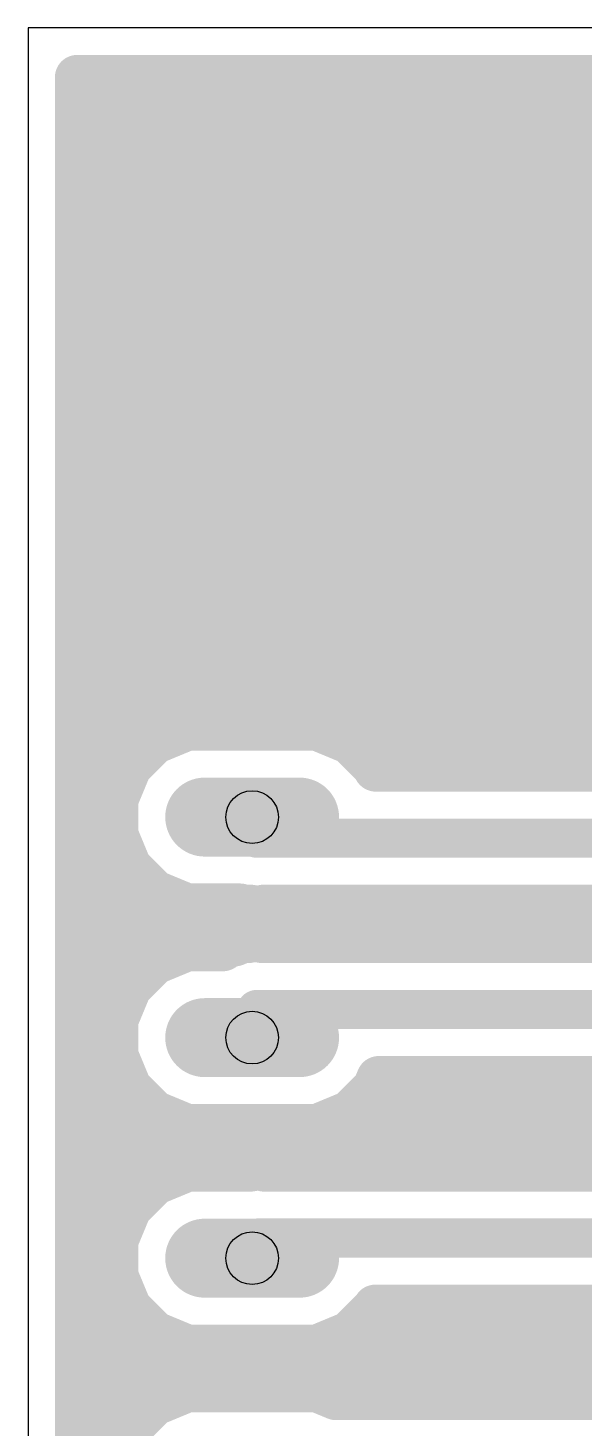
# Model space of a CAD drawing. Extents: x 0 to 108, y 0 to 85.
# Drawn here: x 0 to 12.62, y 53.34 to 85.08 of the extents above; entities that cross this region are included whole.
import ezdxf

# ---------------------------------------------------------------- set-up
doc = ezdxf.new("R2010")
doc.units = 0
for name, color, linetype in [('16', 174, 'CONTINUOUS'), ('17', 94, 'CONTINUOUS'), ('20', 178, 'CONTINUOUS'), ('44', 250, 'CONTINUOUS')]:
    doc.layers.add(name, color=color, linetype=linetype)

# ---------------------------------------------------------------- blocks, each defined once
blk = doc.blocks.new('LONGP120')
at = {"const_width": 1}
blk.add_lwpolyline([(-0.6, 0), (0.6, 0)], dxfattribs=at)
at = {"const_width": 0.5}
for points in [[(-0.6, 0.25, 1), (-0.6, -0.25)], [(0.6, -0.25, 1), (0.6, 0.25)]]:
    blk.add_lwpolyline(points, format="xyb", dxfattribs=at)

msp = doc.modelspace()

# ---------------------------------------------------------------- linework, layer by layer
at = {"layer": '16'}
for points, const_width in [([(1.1176, 1.1176), (1.1176, 83.9624)], 1.016), ([(1.1176, 83.9624), (106.5024, 83.9624)], 1.016), ([(1.1176, 83.312), (106.5024, 83.312)], 1.016), ([(1.1176, 82.296), (16.3043, 82.296)], 1.016), ([(1.9431, 68.0085), (16.1925, 82.2579)], 0.889), ([(1.1176, 81.28), (15.3752, 81.28)], 1.016), ([(1.1176, 80.264), (15.0624, 80.264)], 1.016), ([(1.1176, 79.248), (15.1707, 79.248)], 1.016), ([(1.1176, 78.232), (13.4875, 78.232)], 1.016), ([(1.1176, 77.216), (13.462, 77.216)], 1.016), ([(1.1176, 76.2), (13.9955, 76.2)], 1.016), ([(1.1176, 75.184), (13.462, 75.184)], 1.016), ([(1.1176, 74.168), (13.4875, 74.168)], 1.016), ([(1.1176, 73.152), (13.4875, 73.152)], 1.016), ([(1.1176, 72.136), (13.462, 72.136)], 1.016), ([(1.1176, 71.12), (13.9955, 71.12)], 1.016), ([(1.1176, 70.104), (23.5465, 70.104)], 1.016), ([(1.1176, 69.088), (3.3277, 69.088)], 1.016), ([(3.6052, 69.2029), (2.8653, 68.8965)], 1.016), ([(6.5548, 69.2029), (3.6052, 69.2029)], 1.016), ([(7.2947, 68.8965), (6.5548, 69.2029)], 1.016), ([(6.8323, 69.088), (24.5625, 69.088)], 1.016), ([(2.8653, 68.8965), (2.2991, 68.3302)], 1.016), ([(7.8609, 68.3302), (7.2947, 68.8965)], 1.016), ([(1.1176, 68.072), (2.1921, 68.072)], 1.016), ([(2.2991, 68.3302), (1.9926, 67.5904)], 1.016), ([(7.8837, 68.2752), (7.8609, 68.3302)], 1.016), ([(17.1509, 68.2752), (7.8837, 68.2752)], 1.016), ([(1.9431, 51.1683), (1.9431, 68.0085)], 0.889), ([(1.9926, 67.5904), (1.9926, 66.7896)], 1.016), ([(5.1816, 66.7131), (5.08, 67.19)], 0.889), ([(1.1176, 67.056), (1.9926, 67.056)], 1.016), ([(1.9926, 66.7896), (2.2991, 66.0498)], 1.016), ([(16.8402, 66.7131), (5.1816, 66.7131)], 0.889), ([(1.1176, 66.04), (2.3088, 66.04)], 1.016), ([(2.2991, 66.0498), (2.8653, 65.4835)], 1.016), ([(2.8653, 65.4835), (3.6052, 65.1771)], 1.016), ([(1.1176, 65.024), (16.3202, 65.024)], 1.016), ([(3.6052, 65.1771), (4.808, 65.1771)], 1.016), ([(4.808, 65.1771), (4.8709, 65.151)], 1.016), ([(4.8709, 65.151), (5.0384, 65.151)], 1.016), ([(5.0384, 65.151), (5.2032, 65.1205)], 1.016), ([(5.2032, 65.1205), (5.3461, 65.151)], 1.016), ([(5.3461, 65.151), (16.1932, 65.151)], 1.016), ([(4.5164, 64.274), (4.4183, 64.2029)], 1.016), ([(4.6982, 64.3175), (4.5164, 64.274)], 1.016), ([(4.8709, 64.389), (4.6982, 64.3175)], 1.016), ([(4.9976, 64.389), (4.8709, 64.389)], 1.016), ([(5.1208, 64.4184), (4.9976, 64.389)], 1.016), ([(5.3054, 64.389), (5.1208, 64.4184)], 1.016), ([(16.9552, 64.389), (5.3054, 64.389)], 1.016), ([(1.1176, 64.008), (3.1345, 64.008)], 1.016), ([(3.6052, 64.2029), (2.8653, 63.8965)], 1.016), ([(4.4183, 64.2029), (3.6052, 64.2029)], 1.016), ([(2.8653, 63.8965), (2.2991, 63.3302)], 1.016), ([(2.2991, 63.3302), (1.9926, 62.5904)], 1.016), ([(1.1176, 62.992), (2.159, 62.992)], 1.016), ([(5.1816, 62.8269), (5.08, 62.19)], 0.889), ([(20.0787, 62.8269), (5.1816, 62.8269)], 0.889), ([(1.9926, 62.5904), (1.9926, 61.7896)], 1.016), ([(1.1176, 61.976), (1.9926, 61.976)], 1.016), ([(1.9926, 61.7896), (2.2991, 61.0498)], 1.016), ([(7.8609, 61.0498), (7.95, 61.2648)], 1.016), ([(7.95, 61.2648), (18.8983, 61.2648)], 1.016), ([(1.1176, 60.96), (2.3888, 60.96)], 1.016), ([(2.2991, 61.0498), (2.8653, 60.4835)], 1.016), ([(7.2947, 60.4835), (7.8609, 61.0498)], 1.016), ([(7.7712, 60.96), (18.5935, 60.96)], 1.016), ([(2.8653, 60.4835), (3.6052, 60.1771)], 1.016), ([(6.5548, 60.1771), (7.2947, 60.4835)], 1.016), ([(3.6052, 60.1771), (6.5548, 60.1771)], 1.016), ([(1.1176, 59.944), (17.5775, 59.944)], 1.016), ([(3.6052, 59.2029), (2.8653, 58.8965)], 1.016), ([(4.8601, 59.2029), (3.6052, 59.2029)], 1.016), ([(4.8709, 59.2074), (4.8601, 59.2029)], 1.016), ([(5.046, 59.2074), (4.8709, 59.2074)], 1.016), ([(5.2186, 59.2376), (5.046, 59.2074)], 1.016), ([(5.3538, 59.2074), (5.2186, 59.2376)], 1.016), ([(16.8409, 59.2074), (5.3538, 59.2074)], 1.016), ([(1.1176, 58.928), (2.9414, 58.928)], 1.016), ([(2.8653, 58.8965), (2.2991, 58.3302)], 1.016), ([(2.2991, 58.3302), (1.9926, 57.5904)], 1.016), ([(1.1176, 57.912), (2.1258, 57.912)], 1.016), ([(1.9926, 57.5904), (1.9926, 56.7896)], 1.016), ([(5.1816, 57.6453), (5.08, 57.19)], 0.889), ([(17.4879, 57.6453), (5.1816, 57.6453)], 0.889), ([(1.1176, 56.896), (1.9926, 56.896)], 1.016), ([(1.9926, 56.7896), (2.2991, 56.0498)], 1.016), ([(2.2991, 56.0498), (2.8653, 55.4835)], 1.016), ([(7.2947, 55.4835), (7.8609, 56.0498)], 1.016), ([(7.8609, 56.0498), (7.8748, 56.0832)], 1.016), ([(7.8748, 56.0832), (16.3075, 56.0832)], 1.016), ([(1.1176, 55.88), (2.4688, 55.88)], 1.016), ([(7.6912, 55.88), (16.1043, 55.88)], 1.016), ([(2.8653, 55.4835), (3.6052, 55.1771)], 1.016), ([(6.5548, 55.1771), (7.2947, 55.4835)], 1.016), ([(3.6052, 55.1771), (6.5548, 55.1771)], 1.016), ([(1.1176, 54.864), (15.0883, 54.864)], 1.016), ([(3.6052, 54.2029), (2.8653, 53.8965)], 1.016), ([(6.5548, 54.2029), (3.6052, 54.2029)], 1.016), ([(6.9825, 54.0258), (6.5548, 54.2029)], 1.016), ([(1.1176, 53.848), (2.8168, 53.848)], 1.016), ([(2.8653, 53.8965), (2.2991, 53.3302)], 1.016), ([(14.2501, 54.0258), (6.9825, 54.0258)], 1.016), ([(2.2991, 53.3302), (1.9926, 52.5904)], 1.016), ([(1.1176, 52.832), (2.0927, 52.832)], 1.016)]:
    msp.add_lwpolyline(points, dxfattribs=dict(at, const_width=const_width))
for points, const_width in [([(1.3716, 83.9624, 1), (0.8636, 83.9624)], 0.508), ([(1.1176, 84.2164, 1), (1.1176, 83.7084)], 0.508), ([(1.1176, 83.566, 1), (1.1176, 83.058)], 0.508), ([(1.1176, 82.55, 1), (1.1176, 82.042)], 0.508), ([(1.1176, 81.534, 1), (1.1176, 81.026)], 0.508), ([(1.1176, 80.518, 1), (1.1176, 80.01)], 0.508), ([(1.1176, 79.502, 1), (1.1176, 78.994)], 0.508), ([(1.1176, 78.486, 1), (1.1176, 77.978)], 0.508), ([(1.1176, 77.47, 1), (1.1176, 76.962)], 0.508), ([(1.1176, 76.454, 1), (1.1176, 75.946)], 0.508), ([(1.1176, 75.438, 1), (1.1176, 74.93)], 0.508), ([(1.1176, 74.422, 1), (1.1176, 73.914)], 0.508), ([(1.1176, 73.406, 1), (1.1176, 72.898)], 0.508), ([(1.1176, 72.39, 1), (1.1176, 71.882)], 0.508), ([(1.1176, 71.374, 1), (1.1176, 70.866)], 0.508), ([(1.1176, 70.358, 1), (1.1176, 69.85)], 0.508), ([(1.1176, 69.342, 1), (1.1176, 68.834)], 0.508), ([(3.3277, 68.834, 1), (3.3277, 69.342)], 0.508), ([(3.6052, 69.4569, 1), (3.6052, 68.9489)], 0.508), ([(3.7024, 68.9683, 1), (3.508, 69.4376)], 0.508), ([(6.652, 69.4376, 1), (6.4576, 68.9683)], 0.508), ([(6.5548, 68.9489, 1), (6.5548, 69.4569)], 0.508), ([(6.8323, 69.342, 1), (6.8323, 68.834)], 0.508), ([(2.7681, 69.1312, 1), (2.9625, 68.6618)], 0.508), ([(3.0449, 68.7169, 1), (2.6857, 69.0761)], 0.508), ([(7.4743, 69.0761, 1), (7.1151, 68.7169)], 0.508), ([(7.1975, 68.6618, 1), (7.3919, 69.1312)], 0.508), ([(1.1176, 68.326, 1), (1.1176, 67.818)], 0.508), ([(2.1195, 68.5098, 1), (2.4787, 68.1506)], 0.508), ([(2.5337, 68.233, 1), (2.0644, 68.4274)], 0.508), ([(2.1921, 67.818, 1), (2.1921, 68.326)], 0.508), ([(8.0956, 68.4274, 1), (7.6262, 68.233)], 0.508), ([(7.8837, 68.5292, 1), (7.8837, 68.0212)], 0.508), ([(7.649, 68.178, 1), (8.1184, 68.3724)], 0.508), ([(7.6813, 68.1506, 1), (8.0405, 68.5098)], 0.508), ([(1.7859, 68.1657, 1), (2.1003, 67.8513)], 0.4445), ([(2.1654, 68.0085, 1), (1.7208, 68.0085)], 0.4445), ([(2.2466, 67.5904, 1), (1.7386, 67.5904)], 0.508), ([(1.758, 67.6876, 1), (2.2273, 67.4932)], 0.508), ([(5.2974, 67.2363, 1), (4.8626, 67.1437)], 0.4445), ([(1.1176, 67.31, 1), (1.1176, 66.802)], 0.508), ([(2.2273, 66.8868, 1), (1.758, 66.6924)], 0.508), ([(1.9926, 66.802, 1), (1.9926, 67.31)], 0.508), ([(1.7386, 66.7896, 1), (2.2466, 66.7896)], 0.508), ([(5.1816, 66.9353, 1), (5.1816, 66.4908)], 0.4445), ([(4.9642, 66.6668, 1), (5.399, 66.7594)], 0.4445), ([(1.1176, 66.294, 1), (1.1176, 65.786)], 0.508), ([(2.4787, 66.2294, 1), (2.1195, 65.8701)], 0.508), ([(2.0644, 65.9526, 1), (2.5337, 66.147)], 0.508), ([(2.3088, 65.786, 1), (2.3088, 66.294)], 0.508), ([(2.9625, 65.7182, 1), (2.7681, 65.2488)], 0.508), ([(2.6857, 65.3039, 1), (3.0449, 65.6631)], 0.508), ([(1.1176, 65.278, 1), (1.1176, 64.77)], 0.508), ([(3.6052, 65.4311, 1), (3.6052, 64.9231)], 0.508), ([(3.508, 64.9424, 1), (3.7024, 65.4117)], 0.508), ([(4.9052, 65.4117, 1), (4.7108, 64.9424)], 0.508), ([(4.8709, 65.405, 1), (4.8709, 64.897)], 0.508), ([(4.7737, 64.9163, 1), (4.9681, 65.3857)], 0.508), ([(5.0846, 65.4008, 1), (4.9923, 64.9012)], 0.508), ([(4.808, 64.9231, 1), (4.808, 65.4311)], 0.508), ([(5.1503, 65.369, 1), (5.2561, 64.8721)], 0.508), ([(5.0384, 64.897, 1), (5.0384, 65.405)], 0.508), ([(5.3461, 65.405, 1), (5.3461, 64.897)], 0.508), ([(5.157, 64.8708, 1), (5.2494, 65.3703)], 0.508), ([(5.3991, 64.9026, 1), (5.2932, 65.3994)], 0.508), ([(4.4574, 64.5211, 1), (4.5754, 64.027)], 0.508), ([(4.6655, 64.0684, 1), (4.3673, 64.4797)], 0.508), ([(4.601, 64.5521, 1), (4.7954, 64.0828)], 0.508), ([(4.8709, 64.643, 1), (4.8709, 64.135)], 0.508), ([(4.7572, 64.0704, 1), (4.6392, 64.5645)], 0.508), ([(4.9386, 64.636, 1), (5.0566, 64.1419)], 0.508), ([(4.9681, 64.1543, 1), (4.7737, 64.6237)], 0.508), ([(5.1608, 64.6693, 1), (5.0808, 64.1676)], 0.508), ([(4.9976, 64.135, 1), (4.9976, 64.643)], 0.508), ([(5.3054, 64.643, 1), (5.3054, 64.135)], 0.508), ([(5.1799, 64.1714, 1), (5.0618, 64.6655)], 0.508), ([(5.2654, 64.1382, 1), (5.3454, 64.6398)], 0.508), ([(1.1176, 64.262, 1), (1.1176, 63.754)], 0.508), ([(3.1345, 63.754, 1), (3.1345, 64.262)], 0.508), ([(3.6052, 64.4569, 1), (3.6052, 63.9489)], 0.508), ([(3.7024, 63.9683, 1), (3.508, 64.4376)], 0.508), ([(4.2693, 64.4086, 1), (4.5674, 63.9973)], 0.508), ([(4.4183, 63.9489, 1), (4.4183, 64.4569)], 0.508), ([(2.7681, 64.1312, 1), (2.9625, 63.6618)], 0.508), ([(3.0449, 63.7169, 1), (2.6857, 64.0761)], 0.508), ([(2.5337, 63.233, 1), (2.0644, 63.4274)], 0.508), ([(1.1176, 63.246, 1), (1.1176, 62.738)], 0.508), ([(2.1195, 63.5098, 1), (2.4787, 63.1506)], 0.508), ([(2.159, 62.738, 1), (2.159, 63.246)], 0.508), ([(5.1816, 63.0492, 1), (5.1816, 62.6046)], 0.4445), ([(5.4011, 62.7919, 1), (4.9621, 62.8619)], 0.4445), ([(2.2466, 62.5904, 1), (1.7386, 62.5904)], 0.508), ([(1.758, 62.6876, 1), (2.2273, 62.4932)], 0.508), ([(1.1176, 62.23, 1), (1.1176, 61.722)], 0.508), ([(2.2273, 61.8868, 1), (1.758, 61.6924)], 0.508), ([(1.9926, 61.722, 1), (1.9926, 62.23)], 0.508), ([(4.8605, 62.225, 1), (5.2995, 62.155)], 0.4445), ([(1.7386, 61.7896, 1), (2.2466, 61.7896)], 0.508), ([(7.95, 61.5188, 1), (7.95, 61.0108)], 0.508), ([(8.1847, 61.1676, 1), (7.7153, 61.362)], 0.508), ([(1.1176, 61.214, 1), (1.1176, 60.706)], 0.508), ([(2.4787, 61.2294, 1), (2.1195, 60.8701)], 0.508), ([(2.0644, 60.9526, 1), (2.5337, 61.147)], 0.508), ([(2.3888, 60.706, 1), (2.3888, 61.214)], 0.508), ([(7.7712, 61.214, 1), (7.7712, 60.706)], 0.508), ([(7.6262, 61.147, 1), (8.0956, 60.9526)], 0.508), ([(8.0405, 60.8701, 1), (7.6813, 61.2294)], 0.508), ([(2.9625, 60.7182, 1), (2.7681, 60.2488)], 0.508), ([(7.3919, 60.2488, 1), (7.1975, 60.7182)], 0.508), ([(2.6857, 60.3039, 1), (3.0449, 60.6631)], 0.508), ([(3.6052, 60.431, 1), (3.6052, 59.9231)], 0.508), ([(3.508, 59.9424, 1), (3.7024, 60.4117)], 0.508), ([(6.4576, 60.4117, 1), (6.652, 59.9424)], 0.508), ([(6.5548, 59.9231, 1), (6.5548, 60.431)], 0.508), ([(7.1151, 60.6631, 1), (7.4743, 60.3039)], 0.508), ([(1.1176, 60.198, 1), (1.1176, 59.69)], 0.508), ([(3.6052, 59.4569, 1), (3.6052, 58.9489)], 0.508), ([(3.7024, 58.9683, 1), (3.508, 59.4376)], 0.508), ([(4.7629, 59.4376, 1), (4.9574, 58.9683)], 0.508), ([(4.8709, 59.4614, 1), (4.8709, 58.9534)], 0.508), ([(4.9681, 58.9727, 1), (4.7737, 59.4421)], 0.508), ([(5.0023, 59.4576, 1), (5.0898, 58.9572)], 0.508), ([(4.8601, 58.9489, 1), (4.8601, 59.4569)], 0.508), ([(5.2739, 59.4855, 1), (5.1632, 58.9897)], 0.508), ([(5.046, 58.9534, 1), (5.046, 59.4614)], 0.508), ([(5.3538, 59.4614, 1), (5.3538, 58.9534)], 0.508), ([(5.2623, 58.9874, 1), (5.1748, 59.4878)], 0.508), ([(5.2985, 58.9595, 1), (5.4091, 59.4553)], 0.508), ([(1.1176, 59.182, 1), (1.1176, 58.674)], 0.508), ([(2.7681, 59.1312, 1), (2.9625, 58.6618)], 0.508), ([(3.0449, 58.7169, 1), (2.6857, 59.0761)], 0.508), ([(2.9414, 58.674, 1), (2.9414, 59.182)], 0.508), ([(2.1195, 58.5098, 1), (2.4787, 58.1506)], 0.508), ([(2.5337, 58.233, 1), (2.0644, 58.4274)], 0.508), ([(1.1176, 58.166, 1), (1.1176, 57.658)], 0.508), ([(2.1258, 57.658, 1), (2.1258, 58.166)], 0.508), ([(2.2466, 57.5904, 1), (1.7386, 57.5904)], 0.508), ([(5.1816, 57.8676, 1), (5.1816, 57.4231)], 0.4445), ([(5.3985, 57.5969, 1), (4.9647, 57.6937)], 0.4445), ([(1.758, 57.6876, 1), (2.2273, 57.4932)], 0.508), ([(4.8631, 57.2384, 1), (5.2969, 57.1416)], 0.4445), ([(1.1176, 57.15, 1), (1.1176, 56.642)], 0.508), ([(2.2273, 56.8868, 1), (1.758, 56.6924)], 0.508), ([(1.9926, 56.642, 1), (1.9926, 57.15)], 0.508), ([(1.7386, 56.7896, 1), (2.2466, 56.7896)], 0.508), ([(2.4787, 56.2294, 1), (2.1195, 55.8701)], 0.508), ([(7.8748, 56.3372, 1), (7.8748, 55.8292)], 0.508), ([(8.1094, 55.986, 1), (7.6401, 56.1804)], 0.508), ([(8.0405, 55.8701, 1), (7.6813, 56.2294)], 0.508), ([(1.1176, 56.134, 1), (1.1176, 55.626)], 0.508), ([(2.0644, 55.9526, 1), (2.5337, 56.147)], 0.508), ([(2.4688, 55.626, 1), (2.4688, 56.134)], 0.508), ([(7.6912, 56.134, 1), (7.6912, 55.626)], 0.508), ([(7.6262, 56.1469, 1), (8.0956, 55.9526)], 0.508), ([(2.9625, 55.7182, 1), (2.7681, 55.2488)], 0.508), ([(2.6857, 55.3039, 1), (3.0449, 55.6631)], 0.508), ([(7.1151, 55.6631, 1), (7.4743, 55.3039)], 0.508), ([(7.3919, 55.2488, 1), (7.1975, 55.7182)], 0.508), ([(3.6052, 55.431, 1), (3.6052, 54.9231)], 0.508), ([(3.508, 54.9424, 1), (3.7024, 55.4117)], 0.508), ([(6.4576, 55.4117, 1), (6.652, 54.9424)], 0.508), ([(6.5548, 54.9231, 1), (6.5548, 55.431)], 0.508), ([(1.1176, 55.118, 1), (1.1176, 54.61)], 0.508), ([(3.6052, 54.4569, 1), (3.6052, 53.9489)], 0.508), ([(3.7024, 53.9683, 1), (3.508, 54.4376)], 0.508), ([(6.652, 54.4376, 1), (6.4576, 53.9683)], 0.508), ([(6.5548, 53.9489, 1), (6.5548, 54.4569)], 0.508), ([(1.1176, 54.102, 1), (1.1176, 53.594)], 0.508), ([(2.7681, 54.1312, 1), (2.9625, 53.6618)], 0.508), ([(3.0449, 53.7169, 1), (2.6857, 54.0761)], 0.508), ([(2.8168, 53.594, 1), (2.8168, 54.102)], 0.508), ([(6.9825, 54.2798, 1), (6.9825, 53.7718)], 0.508), ([(6.8853, 53.7911, 1), (7.0797, 54.2605)], 0.508), ([(2.1195, 53.5098, 1), (2.4787, 53.1506)], 0.508), ([(2.5337, 53.233, 1), (2.0644, 53.4274)], 0.508)]:
    msp.add_lwpolyline(points, format="xyb", dxfattribs=dict(at, const_width=const_width))
at = {"layer": '20'}
for p, q in [((107.62, 85.08), (0, 85.08)), ((0, 85.08), (0, 0))]:
    msp.add_line(p, q, dxfattribs=at)
at = {"layer": '44'}
for centre in [(5.08, 67.19), (5.08, 62.19), (5.08, 57.19)]:
    msp.add_circle(centre, 0.5969, dxfattribs=at)

# ---------------------------------------------------------------- block references
at = {"layer": '17', "xscale": 1.7907, "yscale": 1.7907, "rotation": 180}
for p in [(5.08, 67.19), (5.08, 62.19), (5.08, 57.19)]:
    msp.add_blockref('LONGP120', p, dxfattribs=at)

doc.saveas('drawing.dxf')
